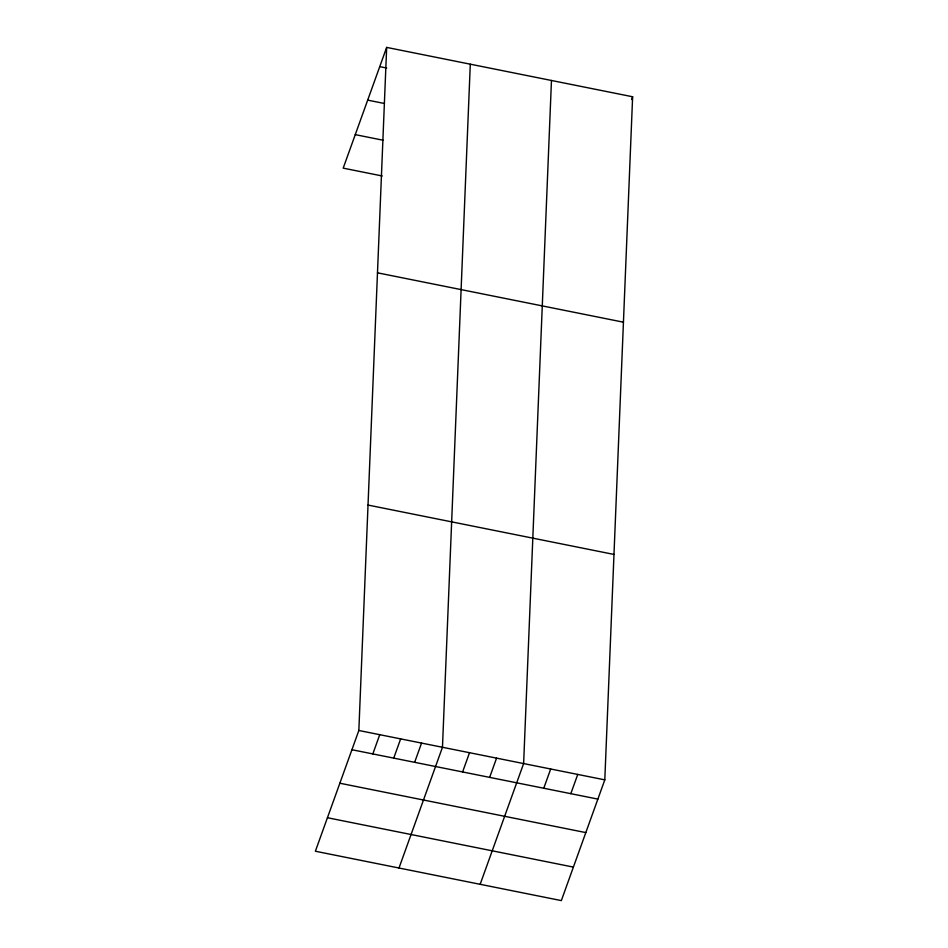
<?xml version="1.0" encoding="UTF-8"?>
<svg xmlns="http://www.w3.org/2000/svg" width="948" height="948" viewBox="0 0 948 948"><rect width="100%" height="100%" fill="white"/><g stroke="black" fill="none" stroke-linecap="round" stroke-linejoin="round"><path stroke-width="1.42" d="M358.842 730.493L386.666 47.4L632.624 96.767L604.8 779.86L561.335 900.6L315.376 851.233L358.842 730.493L604.8 779.86M470.291 64.191L442.467 747.285L399.001 868.013M551.463 80.473L523.628 763.567L480.162 884.306M386.666 47.4L343.2 168.14L382.222 175.972M372.825 753.921L379.745 734.688M393.728 758.116L400.66 738.883M631.629 99.516L632.624 96.767M414.643 762.322L421.564 743.078M462.6 771.945L469.521 752.712M489.654 777.372L496.574 758.139M543.761 788.238L550.693 769.006M570.815 793.666L577.747 774.433M379.745 66.633L386.713 68.031M367.682 100.133L384.414 103.486M355.263 134.64L383.134 140.233M377.494 272.823L623.44 322.19M368.025 505.071L613.984 554.438M351.921 749.726L597.868 799.105M339.858 783.226L585.817 832.593M327.439 817.733L573.386 867.1"/></g></svg>
